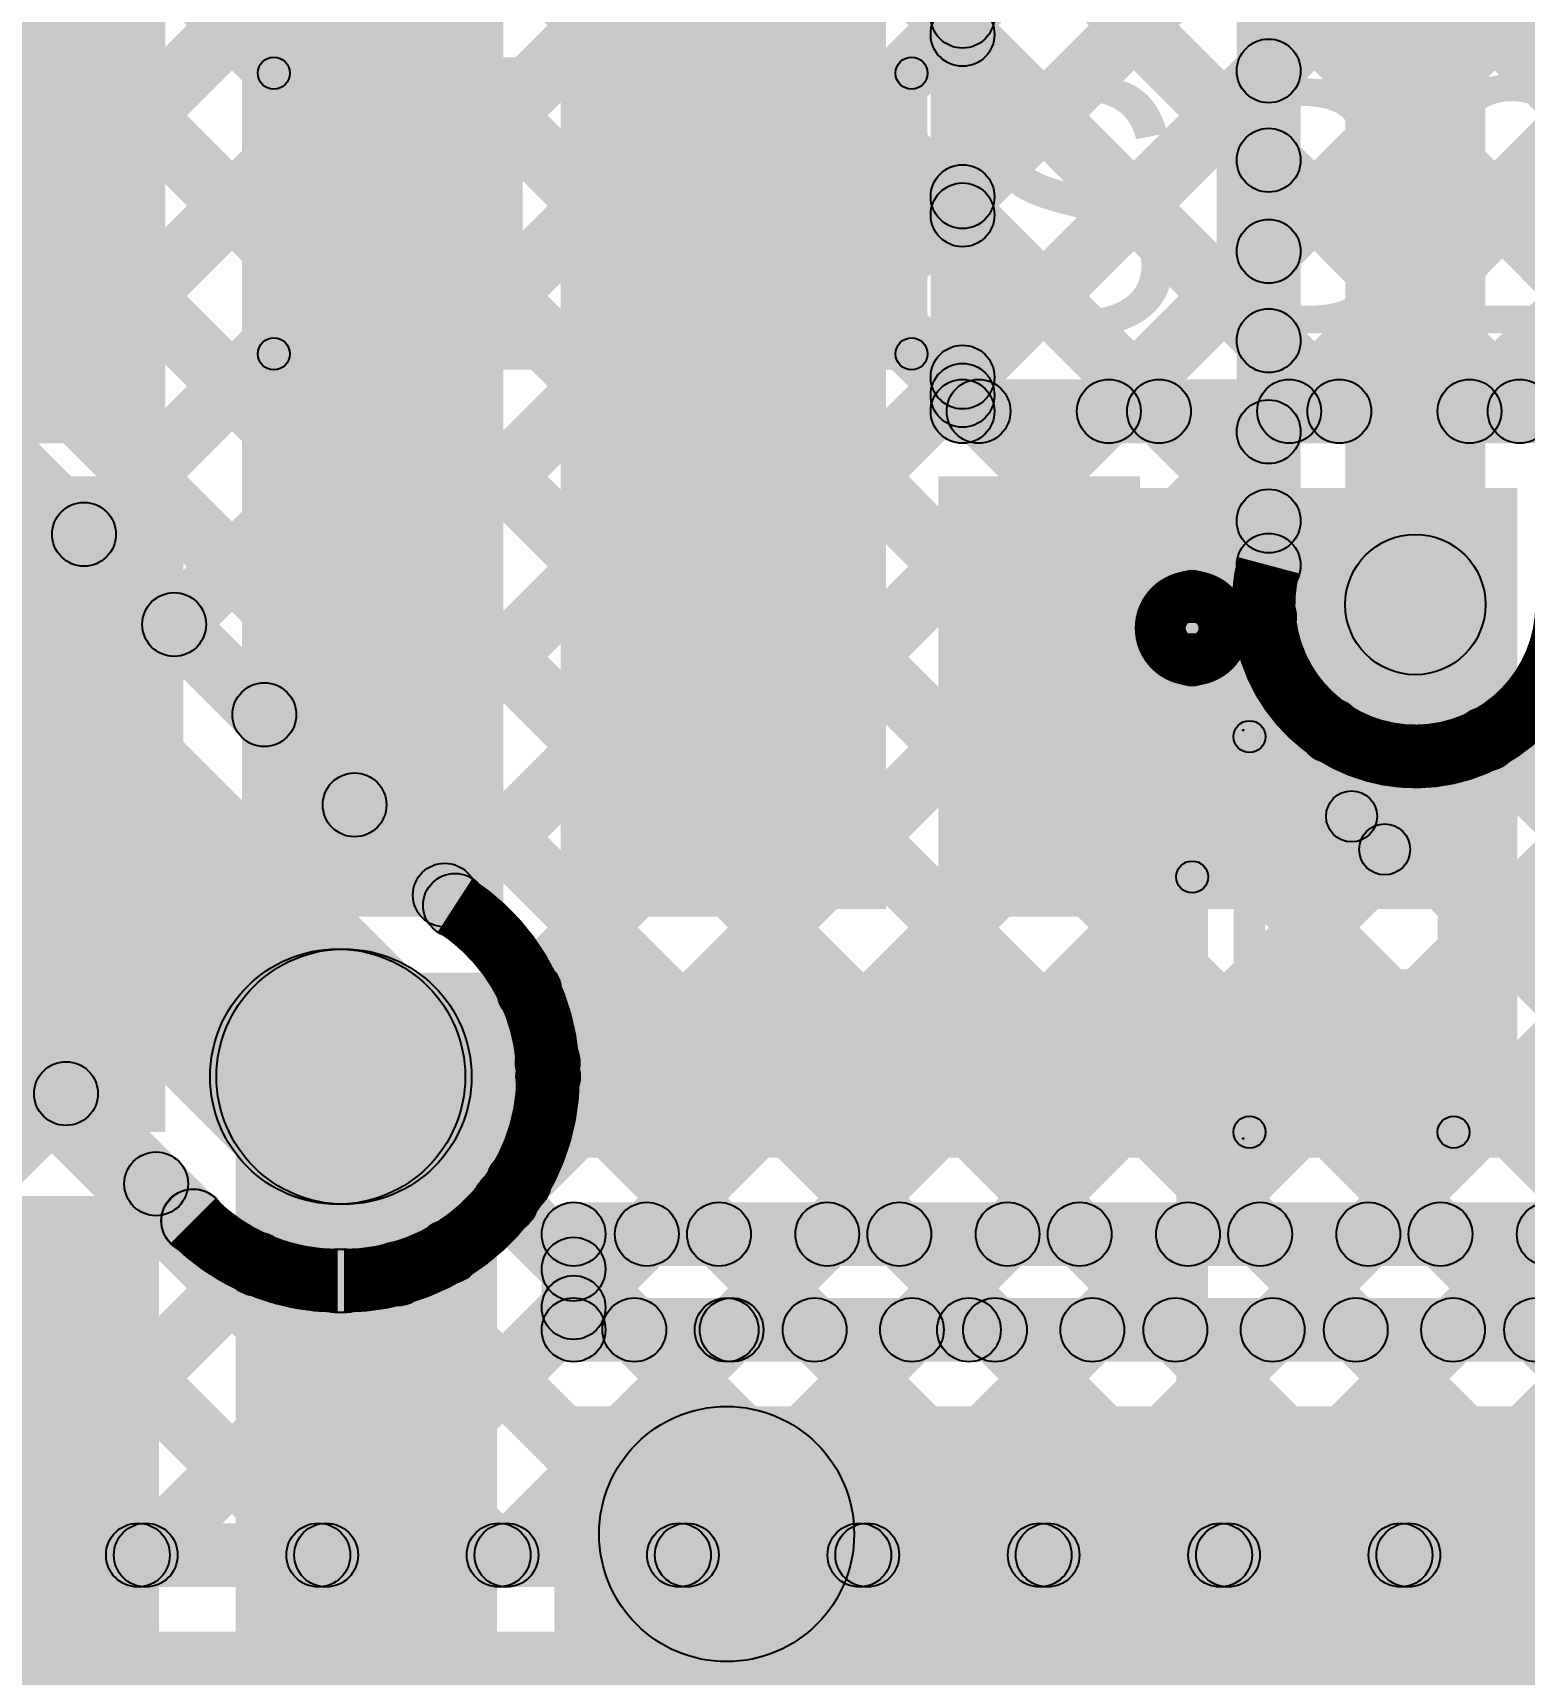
# Model space of a CAD drawing. Header units: millimetres. Extents: x -0.08 to 5.25, y -0.08 to 2.73.
# Drawn here: x 3.7472 to 3.9811, y 1.6283 to 1.8856 of the extents above; entities that cross this region are included whole.
import ezdxf

# ---------------------------------------------------------------- set-up
doc = ezdxf.new("R2010")
doc.units = ezdxf.units.MM
doc.header["$MEASUREMENT"] = 0
for name, color, linetype in [('BottomLayer', 5, 'Continuous'), ('TopLayer', 1, 'Continuous'), ('TopOverlay', 2, 'Continuous'), ('TopPaste', 8, 'Continuous'), ('TopSolder', 216, 'Continuous'), ('ViaHoleLayer', 16, 'Continuous')]:
    doc.layers.add(name, color=color, linetype=linetype)

# ---------------------------------------------------------------- blocks, each defined once
blk = doc.blocks.new('S______B______15')
at = {"layer": 'TopLayer'}
for points in [[(-0.045, -0.0175), (-0.045, 0.0175), (-0.015, 0.0175), (-0.015, -0.0175)], [(0.015, -0.0175), (0.015, 0.0175), (0.045, 0.0175), (0.045, -0.0175)]]:
    blk.add_hatch(color=1, dxfattribs=at).paths.add_polyline_path(points)
at = {"layer": 'TopOverlay'}
h = blk.add_hatch(color=2, dxfattribs=at)
edge = h.paths.add_edge_path()
edge.add_arc((-0.05, 0.022), 0.0025, 0, 360)
h = blk.add_hatch(color=2, dxfattribs=at)
edge = h.paths.add_edge_path()
edge.add_arc((-0.05, 0.022), 0.0025, 0, 360)
for points in [[(-0.05, 0.0195), (-0.05, 0.0245), (0.05, 0.0245), (0.05, 0.0195)], [(-0.0475, -0.022), (-0.0525, -0.022), (-0.0525, 0.022), (-0.0475, 0.022)], [(0.0525, -0.022), (0.0475, -0.022), (0.0475, 0.022), (0.0525, 0.022)], [(-0.05, -0.0245), (-0.05, -0.0195), (0.05, -0.0195), (0.05, -0.0245)]]:
    blk.add_hatch(color=2, dxfattribs=at).paths.add_polyline_path(points)
h = blk.add_hatch(color=2, dxfattribs=at)
edge = h.paths.add_edge_path()
edge.add_arc((0.05, 0.022), 0.0025, 0, 360)
h = blk.add_hatch(color=2, dxfattribs=at)
edge = h.paths.add_edge_path()
edge.add_arc((0.05, 0.022), 0.0025, 0, 360)
h = blk.add_hatch(color=2, dxfattribs=at)
edge = h.paths.add_edge_path()
edge.add_arc((-0.05, -0.022), 0.0025, 0, 360)
h = blk.add_hatch(color=2, dxfattribs=at)
edge = h.paths.add_edge_path()
edge.add_arc((-0.05, -0.022), 0.0025, 0, 360)
h = blk.add_hatch(color=2, dxfattribs=at)
edge = h.paths.add_edge_path()
edge.add_arc((0.05, -0.022), 0.0025, 0, 360)
h = blk.add_hatch(color=2, dxfattribs=at)
edge = h.paths.add_edge_path()
edge.add_arc((0.05, -0.022), 0.0025, 0, 360)
at = {"layer": 'TopPaste'}
for points in [[(-0.045, -0.0175), (-0.045, 0.0175), (-0.015, 0.0175), (-0.015, -0.0175)], [(0.015, -0.0175), (0.015, 0.0175), (0.045, 0.0175), (0.045, -0.0175)]]:
    blk.add_hatch(color=8, dxfattribs=at).paths.add_polyline_path(points)
at = {"layer": 'TopSolder'}
for points in [[(-0.049, -0.0215), (-0.049, 0.0215), (-0.011, 0.0215), (-0.011, -0.0215)], [(0.011, -0.0215), (0.011, 0.0215), (0.049, 0.0215), (0.049, -0.0215)]]:
    blk.add_hatch(color=216, dxfattribs=at).paths.add_polyline_path(points)
at = {"layer": 'TopOverlay'}
for centre in [(-0.05, 0.022), (-0.05, 0.022), (0.05, 0.022), (0.05, 0.022), (-0.05, -0.022), (-0.05, -0.022), (0.05, -0.022), (0.05, -0.022)]:
    blk.add_circle(centre, 0.0025, dxfattribs=at)
blk = doc.blocks.new('SOIC_8_45')
at = {"layer": 'TopLayer'}
for points in [[(-0.07579, 0.08681), (-0.07579, 0.06319), (-0.13681, 0.06319), (-0.13681, 0.08681)], [(0.13681, 0.08681), (0.13681, 0.06319), (0.07579, 0.06319), (0.07579, 0.08681)], [(-0.07579, 0.03681), (-0.07579, 0.01319), (-0.13681, 0.01319), (-0.13681, 0.03681)], [(0.13681, 0.03681), (0.13681, 0.01319), (0.07579, 0.01319), (0.07579, 0.03681)], [(-0.07579, -0.01319), (-0.07579, -0.03681), (-0.13681, -0.03681), (-0.13681, -0.01319)], [(0.13681, -0.01319), (0.13681, -0.03681), (0.07579, -0.03681), (0.07579, -0.01319)], [(-0.07579, -0.06319), (-0.07579, -0.08681), (-0.13681, -0.08681), (-0.13681, -0.06319)], [(0.13681, -0.06319), (0.13681, -0.08681), (0.07579, -0.08681), (0.07579, -0.06319)]]:
    blk.add_hatch(color=1, dxfattribs=at).paths.add_polyline_path(points)
at = {"layer": 'TopOverlay'}
h = blk.add_hatch(color=2, dxfattribs=at)
edge = h.paths.add_edge_path()
edge.add_arc((-0.121, 0.099), 0.005, 0, 360)
h = blk.add_hatch(color=2, dxfattribs=at)
edge = h.paths.add_edge_path()
edge.add_arc((-0.113, 0.099), 0.005, 0, 360)
h = blk.add_hatch(color=2, dxfattribs=at)
edge = h.paths.add_edge_path()
edge.add_arc((-0.078, 0.099), 0.0025, 0, 360)
for points in [[(0.077, 0.1015), (0.077, 0.0965), (-0.078, 0.0965), (-0.078, 0.1015)], [(0.077, -0.0965), (0.077, -0.1015), (-0.078, -0.1015), (-0.078, -0.0965)]]:
    blk.add_hatch(color=2, dxfattribs=at).paths.add_polyline_path(points)
h = blk.add_hatch(color=2, dxfattribs=at)
edge = h.paths.add_edge_path()
edge.add_arc((0.077, 0.099), 0.0025, 0, 360)
h = blk.add_hatch(color=2, dxfattribs=at)
edge = h.paths.add_edge_path()
edge.add_arc((-0.078, -0.099), 0.0025, 0, 360)
h = blk.add_hatch(color=2, dxfattribs=at)
edge = h.paths.add_edge_path()
edge.add_arc((0.077, -0.099), 0.0025, 0, 360)
at = {"layer": 'TopPaste'}
for points in [[(-0.07579, 0.08681), (-0.07579, 0.06319), (-0.13681, 0.06319), (-0.13681, 0.08681)], [(0.13681, 0.08681), (0.13681, 0.06319), (0.07579, 0.06319), (0.07579, 0.08681)], [(-0.07579, 0.03681), (-0.07579, 0.01319), (-0.13681, 0.01319), (-0.13681, 0.03681)], [(0.13681, 0.03681), (0.13681, 0.01319), (0.07579, 0.01319), (0.07579, 0.03681)], [(-0.07579, -0.01319), (-0.07579, -0.03681), (-0.13681, -0.03681), (-0.13681, -0.01319)], [(0.13681, -0.01319), (0.13681, -0.03681), (0.07579, -0.03681), (0.07579, -0.01319)], [(-0.07579, -0.06319), (-0.07579, -0.08681), (-0.13681, -0.08681), (-0.13681, -0.06319)], [(0.13681, -0.06319), (0.13681, -0.08681), (0.07579, -0.08681), (0.07579, -0.06319)]]:
    blk.add_hatch(color=8, dxfattribs=at).paths.add_polyline_path(points)
at = {"layer": 'TopSolder'}
for points in [[(-0.07179, 0.09081), (-0.07179, 0.05919), (-0.14081, 0.05919), (-0.14081, 0.09081)], [(0.14081, 0.09081), (0.14081, 0.05919), (0.07179, 0.05919), (0.07179, 0.09081)], [(-0.07179, 0.04081), (-0.07179, 0.00919), (-0.14081, 0.00919), (-0.14081, 0.04081)], [(0.14081, 0.04081), (0.14081, 0.00919), (0.07179, 0.00919), (0.07179, 0.04081)], [(-0.07179, -0.00919), (-0.07179, -0.04081), (-0.14081, -0.04081), (-0.14081, -0.00919)], [(0.14081, -0.00919), (0.14081, -0.04081), (0.07179, -0.04081), (0.07179, -0.00919)], [(-0.07179, -0.05919), (-0.07179, -0.09081), (-0.14081, -0.09081), (-0.14081, -0.05919)], [(0.14081, -0.05919), (0.14081, -0.09081), (0.07179, -0.09081), (0.07179, -0.05919)]]:
    blk.add_hatch(color=216, dxfattribs=at).paths.add_polyline_path(points)
at = {"layer": 'TopOverlay', "const_width": 0.01}
blk.add_lwpolyline([(-0.113, 0.099, 1), (-0.121, 0.099, 1)], format="xyb", close=True, dxfattribs=at)
at = {"layer": 'TopOverlay'}
for centre, radius in [((-0.121, 0.099), 0.005), ((-0.113, 0.099), 0.005), ((-0.078, 0.099), 0.0025), ((0.077, 0.099), 0.0025), ((-0.078, -0.099), 0.0025), ((0.077, -0.099), 0.0025)]:
    blk.add_circle(centre, radius, dxfattribs=at)
blk = doc.blocks.new('R__0402_57')
at = {"layer": 'TopLayer'}
for points in [[(-0.0275, -0.0125), (-0.0275, 0.0125), (-0.0095, 0.0125), (-0.0095, -0.0125)], [(0.0095, -0.0125), (0.0095, 0.0125), (0.0275, 0.0125), (0.0275, -0.0125)]]:
    blk.add_hatch(color=1, dxfattribs=at).paths.add_polyline_path(points)
at = {"layer": 'TopOverlay'}
h = blk.add_hatch(color=2, dxfattribs=at)
edge = h.paths.add_edge_path()
edge.add_arc((-0.031, 0.016), 0.0025, 0, 360)
h = blk.add_hatch(color=2, dxfattribs=at)
edge = h.paths.add_edge_path()
edge.add_arc((-0.031, 0.016), 0.0025, 0, 360)
for points in [[(0.031, 0.0185), (0.031, 0.0135), (-0.031, 0.0135), (-0.031, 0.0185)], [(-0.0285, -0.016), (-0.0335, -0.016), (-0.0335, 0.016), (-0.0285, 0.016)], [(0.0335, -0.016), (0.0285, -0.016), (0.0285, 0.016), (0.0335, 0.016)], [(0.031, -0.0135), (0.031, -0.0185), (-0.031, -0.0185), (-0.031, -0.0135)], [(0.032, -0.01694), (0.032, -0.01706), (-0.032, -0.01706), (-0.032, -0.01694)]]:
    blk.add_hatch(color=2, dxfattribs=at).paths.add_polyline_path(points)
h = blk.add_hatch(color=2, dxfattribs=at)
edge = h.paths.add_edge_path()
edge.add_arc((0.031, 0.016), 0.0025, 0, 360)
h = blk.add_hatch(color=2, dxfattribs=at)
edge = h.paths.add_edge_path()
edge.add_arc((0.031, 0.016), 0.0025, 0, 360)
h = blk.add_hatch(color=2, dxfattribs=at)
edge = h.paths.add_edge_path()
edge.add_arc((-0.031, -0.016), 0.0025, 0, 360)
h = blk.add_hatch(color=2, dxfattribs=at)
edge = h.paths.add_edge_path()
edge.add_arc((-0.031, -0.016), 0.0025, 0, 360)
h = blk.add_hatch(color=2, dxfattribs=at)
edge = h.paths.add_edge_path()
edge.add_arc((0.031, -0.016), 0.0025, 0, 360)
h = blk.add_hatch(color=2, dxfattribs=at)
edge = h.paths.add_edge_path()
edge.add_arc((0.031, -0.016), 0.0025, 0, 360)
h = blk.add_hatch(color=2, dxfattribs=at)
edge = h.paths.add_edge_path()
edge.add_arc((-0.032, -0.017), 0.0000635, 0, 360)
h = blk.add_hatch(color=2, dxfattribs=at)
edge = h.paths.add_edge_path()
edge.add_arc((0.032, -0.017), 0.0000635, 0, 360)
at = {"layer": 'TopPaste'}
for points in [[(-0.0275, -0.0125), (-0.0275, 0.0125), (-0.0095, 0.0125), (-0.0095, -0.0125)], [(0.0095, -0.0125), (0.0095, 0.0125), (0.0275, 0.0125), (0.0275, -0.0125)]]:
    blk.add_hatch(color=8, dxfattribs=at).paths.add_polyline_path(points)
at = {"layer": 'TopSolder'}
for points in [[(-0.0315, -0.0165), (-0.0315, 0.0165), (-0.0055, 0.0165), (-0.0055, -0.0165)], [(0.0055, -0.0165), (0.0055, 0.0165), (0.0315, 0.0165), (0.0315, -0.0165)]]:
    blk.add_hatch(color=216, dxfattribs=at).paths.add_polyline_path(points)
at = {"layer": 'TopOverlay'}
for centre, radius in [((-0.031, 0.016), 0.0025), ((-0.031, 0.016), 0.0025), ((0.031, 0.016), 0.0025), ((0.031, 0.016), 0.0025), ((-0.031, -0.016), 0.0025), ((-0.031, -0.016), 0.0025), ((0.031, -0.016), 0.0025), ((0.031, -0.016), 0.0025), ((-0.032, -0.017), 0.0000635), ((0.032, -0.017), 0.0000635)]:
    blk.add_circle(centre, radius, dxfattribs=at)

msp = doc.modelspace()

# ---------------------------------------------------------------- hatches: boundary and pattern name
at = {"layer": 'BottomLayer'}
for points in [[(3.8533, 1.64346), (3.84623, 1.65054), (4.66923, 2.47354), (4.6763, 2.46646)], [(3.88158, 1.64346), (3.87451, 1.65054), (4.69751, 2.47354), (4.70458, 2.46646)], [(3.90987, 1.64346), (3.9028, 1.65054), (4.7258, 2.47354), (4.73287, 2.46646)], [(3.93815, 1.64346), (3.93108, 1.65054), (4.75408, 2.47354), (4.76115, 2.46646)], [(3.96644, 1.64346), (3.95937, 1.65054), (4.78237, 2.47354), (4.78944, 2.46646)], [(3.15948, 2.41384), (3.16655, 2.42091), (3.93692, 1.65054), (3.92985, 1.64346)], [(3.18776, 2.41384), (3.19483, 2.42091), (3.96521, 1.65054), (3.95814, 1.64346)], [(3.21605, 2.41384), (3.22312, 2.42091), (3.99349, 1.65054), (3.98642, 1.64346)], [(3.24433, 2.41384), (3.2514, 2.42091), (4.02178, 1.65054), (4.01471, 1.64346)], [(3.27262, 2.41384), (3.27969, 2.42091), (4.05006, 1.65054), (4.04299, 1.64346)], [(3.3009, 2.41384), (3.30797, 2.42091), (4.07835, 1.65054), (4.07127, 1.64346)], [(3.32918, 2.41384), (3.33625, 2.42091), (3.94454, 1.81263), (3.93746, 1.80556)], [(3.35747, 2.41384), (3.36454, 2.42091), (3.94454, 1.84091), (3.93746, 1.83384)], [(3.38575, 2.41384), (3.39282, 2.42091), (3.94454, 1.8692), (3.93746, 1.86213)], [(3.975, 1.796), (3.953, 1.796), (3.953, 2.406), (3.975, 2.406)], [(3.946, 1.80216), (3.936, 1.80216), (3.936, 2.39647), (3.946, 2.39647)], [(3.71634, 1.84592), (3.70927, 1.85299), (3.93746, 2.08118), (3.94454, 2.07411)], [(3.73048, 1.83177), (3.72341, 1.83884), (3.93746, 2.0529), (3.94454, 2.04583)], [(3.74462, 1.81763), (3.73755, 1.8247), (3.93746, 2.02461), (3.94454, 2.01754)], [(3.75877, 1.80349), (3.75169, 1.81056), (3.93746, 1.99633), (3.94454, 1.98926)], [(3.77291, 1.78935), (3.76584, 1.79642), (3.93746, 1.96805), (3.94454, 1.96097)], [(3.62412, 1.93106), (3.63119, 1.93814), (3.81693, 1.75239), (3.80986, 1.74532)], [(3.78705, 1.7752), (3.77998, 1.78228), (3.93746, 1.93976), (3.94454, 1.93269)], [(3.59086, 1.89786), (3.61914, 1.92614), (3.80914, 1.73614), (3.78086, 1.70786)], [(3.80119, 1.76106), (3.79412, 1.76813), (3.93746, 1.91148), (3.94454, 1.90441)], [(3.52715, 1.87646), (3.53422, 1.88354), (3.76722, 1.65054), (3.76015, 1.64346)], [(3.55543, 1.87646), (3.5625, 1.88354), (3.7955, 1.65054), (3.78843, 1.64346)], [(3.58372, 1.87646), (3.59079, 1.88354), (3.82379, 1.65054), (3.81672, 1.64346)], [(3.58821, 1.87646), (3.59528, 1.88354), (3.77588, 1.70294), (3.76881, 1.69586)], [(3.81533, 1.74692), (3.80826, 1.75399), (3.93746, 1.88319), (3.94454, 1.87612)], [(3.82858, 1.73189), (3.82151, 1.73896), (3.93746, 1.85491), (3.94454, 1.84784)], [(3.82696, 1.70198), (3.81989, 1.70905), (3.93746, 1.82662), (3.94454, 1.81955)], [(3.79673, 1.64346), (3.78966, 1.65054), (3.93673, 1.79761), (3.9438, 1.79054)], [(3.82502, 1.64346), (3.81794, 1.65054), (3.94718, 1.77977), (3.95425, 1.7727)], [(3.9716, 1.77142), (3.97867, 1.77849), (4.10663, 1.65054), (4.09956, 1.64346)], [(3.795, 1.702), (3.795, 1.742), (3.796, 1.742), (3.796, 1.702)], [(3.82439, 1.72064), (3.83146, 1.72771), (3.90864, 1.65054), (3.90157, 1.64346)], [(3.68434, 1.64421), (3.67727, 1.65128), (3.74887, 1.72288), (3.75594, 1.71581)], [(3.71188, 1.64346), (3.70481, 1.65054), (3.76301, 1.70874), (3.77008, 1.70167)], [(3.81781, 1.69893), (3.82489, 1.70601), (3.88036, 1.65054), (3.87328, 1.64346)], [(3.74016, 1.64346), (3.73309, 1.65054), (3.77873, 1.69618), (3.7858, 1.68911)], [(3.76845, 1.64346), (3.76138, 1.65054), (3.80895, 1.69811), (3.81602, 1.69104)], [(3.80088, 1.68759), (3.80795, 1.69466), (3.85207, 1.65054), (3.845, 1.64346)], [(3.68516, 1.642), (3.68516, 1.652), (4.49432, 1.652), (4.49432, 1.642)], [(3.679, 1.613), (3.679, 1.635), (4.50385, 1.635), (4.50385, 1.613)]]:
    msp.add_hatch(color=5, dxfattribs=at).paths.add_polyline_path(points)
h = msp.add_hatch(color=5, dxfattribs=at)
edge = h.paths.add_edge_path()
edge.add_arc((3.941, 1.87966), 0.005, 0, 360)
h = msp.add_hatch(color=5, dxfattribs=at)
edge = h.paths.add_edge_path()
edge.add_arc((3.941, 1.86566), 0.005, 0, 360)
h = msp.add_hatch(color=5, dxfattribs=at)
edge = h.paths.add_edge_path()
edge.add_arc((3.941, 1.85137), 0.005, 0, 360)
h = msp.add_hatch(color=5, dxfattribs=at)
edge = h.paths.add_edge_path()
edge.add_arc((3.941, 1.83738), 0.005, 0, 360)
h = msp.add_hatch(color=5, dxfattribs=at)
edge = h.paths.add_edge_path()
edge.add_arc((3.941, 1.82309), 0.005, 0, 360)
h = msp.add_hatch(color=5, dxfattribs=at)
edge = h.paths.add_edge_path()
edge.add_arc((3.941, 1.80909), 0.005, 0, 360)
h = msp.add_hatch(color=5, dxfattribs=at)
edge = h.paths.add_edge_path()
edge.add_arc((3.75523, 1.80702), 0.005, 0, 360)
h = msp.add_hatch(color=5, dxfattribs=at)
edge = h.paths.add_edge_path()
edge.add_arc((3.941, 1.80216), 0.005, 0, 360)
h = msp.add_hatch(color=5, dxfattribs=at)
edge = h.paths.add_edge_path()
edge.add_arc((3.941, 1.80216), 0.005, 0, 360)
h = msp.add_hatch(color=5, dxfattribs=at)
edge = h.paths.add_edge_path()
edge.add_arc((3.964, 1.796), 0.01181, 0, 360)
h = msp.add_hatch(color=5, dxfattribs=at)
edge = h.paths.add_edge_path()
edge.add_arc((3.964, 1.796), 0.011, 0, 360)
h = msp.add_hatch(color=5, dxfattribs=at)
edge = h.paths.add_edge_path()
edge.add_arc((3.94027, 1.79407), 0.005, 0, 360)
h = msp.add_hatch(color=5, dxfattribs=at)
edge = h.paths.add_edge_path()
edge.add_arc((3.76937, 1.79288), 0.005, 0, 360)
h = msp.add_hatch(color=5, dxfattribs=at)
edge = h.paths.add_edge_path()
edge.add_arc((3.78351, 1.77874), 0.005, 0, 360)
h = msp.add_hatch(color=5, dxfattribs=at)
edge = h.paths.add_edge_path()
edge.add_arc((3.95072, 1.77624), 0.005, 0, 360)
h = msp.add_hatch(color=5, dxfattribs=at)
edge = h.paths.add_edge_path()
edge.add_arc((3.97514, 1.77496), 0.005, 0, 360)
h = msp.add_hatch(color=5, dxfattribs=at)
edge = h.paths.add_edge_path()
edge.add_arc((3.79766, 1.7646), 0.005, 0, 360)
h = msp.add_hatch(color=5, dxfattribs=at)
edge = h.paths.add_edge_path()
edge.add_arc((3.8118, 1.75046), 0.005, 0, 360)
h = msp.add_hatch(color=5, dxfattribs=at)
edge = h.paths.add_edge_path()
edge.add_arc((3.8134, 1.74886), 0.005, 0, 360)
h = msp.add_hatch(color=5, dxfattribs=at)
edge = h.paths.add_edge_path()
edge.add_arc((3.8134, 1.74886), 0.005, 0, 360)
h = msp.add_hatch(color=5, dxfattribs=at)
edge = h.paths.add_edge_path()
edge.add_arc((3.795, 1.722), 0.02, 0, 360)
h = msp.add_hatch(color=5, dxfattribs=at)
edge = h.paths.add_edge_path()
edge.add_arc((3.795, 1.722), 0.02, 0, 360)
h = msp.add_hatch(color=5, dxfattribs=at)
edge = h.paths.add_edge_path()
edge.add_arc((3.796, 1.722), 0.02, 0, 360)
h = msp.add_hatch(color=5, dxfattribs=at)
edge = h.paths.add_edge_path()
edge.add_arc((3.82505, 1.73542), 0.005, 0, 360)
h = msp.add_hatch(color=5, dxfattribs=at)
edge = h.paths.add_edge_path()
edge.add_arc((3.796, 1.722), 0.01181, 0, 360)
h = msp.add_hatch(color=5, dxfattribs=at)
edge = h.paths.add_edge_path()
edge.add_arc((3.82793, 1.72418), 0.005, 0, 360)
h = msp.add_hatch(color=5, dxfattribs=at)
edge = h.paths.add_edge_path()
edge.add_arc((3.828, 1.722), 0.005, 0, 360)
h = msp.add_hatch(color=5, dxfattribs=at)
edge = h.paths.add_edge_path()
edge.add_arc((3.828, 1.722), 0.005, 0, 360)
h = msp.add_hatch(color=5, dxfattribs=at)
edge = h.paths.add_edge_path()
edge.add_arc((3.7524, 1.71934), 0.005, 0, 360)
h = msp.add_hatch(color=5, dxfattribs=at)
edge = h.paths.add_edge_path()
edge.add_arc((3.76654, 1.7052), 0.005, 0, 360)
h = msp.add_hatch(color=5, dxfattribs=at)
edge = h.paths.add_edge_path()
edge.add_arc((3.82343, 1.70552), 0.005, 0, 360)
h = msp.add_hatch(color=5, dxfattribs=at)
edge = h.paths.add_edge_path()
edge.add_arc((3.82135, 1.70247), 0.005, 0, 360)
h = msp.add_hatch(color=5, dxfattribs=at)
edge = h.paths.add_edge_path()
edge.add_arc((3.77234, 1.6994), 0.005, 0, 360)
h = msp.add_hatch(color=5, dxfattribs=at)
edge = h.paths.add_edge_path()
edge.add_arc((3.77234, 1.6994), 0.005, 0, 360)
h = msp.add_hatch(color=5, dxfattribs=at)
edge = h.paths.add_edge_path()
edge.add_arc((3.77237, 1.69937), 0.005, 0, 360)
h = msp.add_hatch(color=5, dxfattribs=at)
edge = h.paths.add_edge_path()
edge.add_arc((3.81248, 1.69457), 0.005, 0, 360)
h = msp.add_hatch(color=5, dxfattribs=at)
edge = h.paths.add_edge_path()
edge.add_arc((3.78227, 1.69264), 0.005, 0, 360)
h = msp.add_hatch(color=5, dxfattribs=at)
edge = h.paths.add_edge_path()
edge.add_arc((3.80441, 1.69112), 0.005, 0, 360)
h = msp.add_hatch(color=5, dxfattribs=at)
edge = h.paths.add_edge_path()
edge.add_arc((3.795, 1.69), 0.005, 0, 360)
h = msp.add_hatch(color=5, dxfattribs=at)
edge = h.paths.add_edge_path()
edge.add_arc((3.795, 1.69), 0.005, 0, 360)
h = msp.add_hatch(color=5, dxfattribs=at)
edge = h.paths.add_edge_path()
edge.add_arc((3.796, 1.69), 0.005, 0, 360)
h = msp.add_hatch(color=5, dxfattribs=at)
edge = h.paths.add_edge_path()
edge.add_arc((3.76368, 1.647), 0.005, 0, 360)
h = msp.add_hatch(color=5, dxfattribs=at)
edge = h.paths.add_edge_path()
edge.add_arc((3.76491, 1.647), 0.005, 0, 360)
h = msp.add_hatch(color=5, dxfattribs=at)
edge = h.paths.add_edge_path()
edge.add_arc((3.79197, 1.647), 0.005, 0, 360)
h = msp.add_hatch(color=5, dxfattribs=at)
edge = h.paths.add_edge_path()
edge.add_arc((3.7932, 1.647), 0.005, 0, 360)
h = msp.add_hatch(color=5, dxfattribs=at)
edge = h.paths.add_edge_path()
edge.add_arc((3.82025, 1.647), 0.005, 0, 360)
h = msp.add_hatch(color=5, dxfattribs=at)
edge = h.paths.add_edge_path()
edge.add_arc((3.82148, 1.647), 0.005, 0, 360)
h = msp.add_hatch(color=5, dxfattribs=at)
edge = h.paths.add_edge_path()
edge.add_arc((3.84854, 1.647), 0.005, 0, 360)
h = msp.add_hatch(color=5, dxfattribs=at)
edge = h.paths.add_edge_path()
edge.add_arc((3.84976, 1.647), 0.005, 0, 360)
h = msp.add_hatch(color=5, dxfattribs=at)
edge = h.paths.add_edge_path()
edge.add_arc((3.87682, 1.647), 0.005, 0, 360)
h = msp.add_hatch(color=5, dxfattribs=at)
edge = h.paths.add_edge_path()
edge.add_arc((3.87805, 1.647), 0.005, 0, 360)
h = msp.add_hatch(color=5, dxfattribs=at)
edge = h.paths.add_edge_path()
edge.add_arc((3.9051, 1.647), 0.005, 0, 360)
h = msp.add_hatch(color=5, dxfattribs=at)
edge = h.paths.add_edge_path()
edge.add_arc((3.90633, 1.647), 0.005, 0, 360)
h = msp.add_hatch(color=5, dxfattribs=at)
edge = h.paths.add_edge_path()
edge.add_arc((3.93339, 1.647), 0.005, 0, 360)
h = msp.add_hatch(color=5, dxfattribs=at)
edge = h.paths.add_edge_path()
edge.add_arc((3.93462, 1.647), 0.005, 0, 360)
h = msp.add_hatch(color=5, dxfattribs=at)
edge = h.paths.add_edge_path()
edge.add_arc((3.96167, 1.647), 0.005, 0, 360)
h = msp.add_hatch(color=5, dxfattribs=at)
edge = h.paths.add_edge_path()
edge.add_arc((3.9629, 1.647), 0.005, 0, 360)
at = {"layer": 'TopLayer'}
for points in [[(3.89654, 1.82812), (3.88946, 1.83519), (4.05211, 1.99783), (4.05918, 1.99076)], [(3.89654, 1.85641), (3.88946, 1.86348), (4.02382, 1.99783), (4.03089, 1.99076)], [(3.89654, 1.88469), (3.88946, 1.89176), (3.99554, 1.99783), (4.00261, 1.99076)], [(3.91946, 1.82276), (3.91239, 1.82983), (4.08039, 1.99783), (4.08746, 1.99076)], [(3.94775, 1.82276), (3.94068, 1.82983), (4.10868, 1.99783), (4.11575, 1.99076)], [(3.97603, 1.82276), (3.96896, 1.82983), (4.13696, 1.99783), (4.14403, 1.99076)], [(3.89346, 1.9627), (3.90054, 1.96977), (4.18447, 1.68583), (4.1774, 1.67876)], [(3.83, 1.7483), (3.881, 1.7483), (3.881, 1.9653), (3.83, 1.9653)], [(3.89346, 1.93441), (3.90054, 1.94148), (4.15618, 1.68583), (4.14911, 1.67876)], [(3.88946, 1.91013), (3.89654, 1.9172), (3.9839, 1.82983), (3.97683, 1.82276)], [(3.898, 1.8263), (3.888, 1.8263), (3.888, 1.9143), (3.898, 1.9143)], [(3.593, 1.8213), (3.768, 1.8213), (3.768, 1.8993), (3.593, 1.8993)], [(3.78, 1.7483), (3.821, 1.7483), (3.821, 1.8993), (3.78, 1.8993)], [(3.88946, 1.88184), (3.89654, 1.88891), (3.95561, 1.82983), (3.94854, 1.82276)], [(3.88946, 1.85356), (3.89654, 1.86063), (3.92733, 1.82983), (3.92026, 1.82276)], [(3.88946, 1.82527), (3.89654, 1.83235), (3.89905, 1.82983), (3.89198, 1.82276)], [(3.893, 1.8213), (3.893, 1.8313), (3.992, 1.8313), (3.992, 1.8213)], [(3.892, 1.7483), (3.98, 1.7483), (3.98, 1.8143), (3.892, 1.8143)], [(3.592, 1.7133), (3.768, 1.7133), (3.768, 1.8133), (3.592, 1.8133)], [(3.95117, 1.75997), (3.95683, 1.76563), (3.96201, 1.76044), (3.95636, 1.75478)], [(3.779, 1.4713), (3.82, 1.4713), (3.82, 1.7383), (3.779, 1.7383)], [(3.814, 1.7093), (3.98, 1.7093), (3.98, 1.7383), (3.814, 1.7383)], [(3.592, 1.5373), (3.767, 1.5373), (3.767, 1.7033), (3.592, 1.7033)], [(3.83554, 1.68227), (3.82846, 1.68934), (3.83996, 1.70083), (3.84703, 1.69376)], [(3.832, 1.6923), (3.832, 1.7023), (3.992, 1.7023), (3.992, 1.6923)], [(3.85127, 1.69376), (3.85834, 1.70083), (3.87334, 1.68583), (3.86627, 1.67876)], [(3.86031, 1.67876), (3.85324, 1.68583), (3.86824, 1.70083), (3.87531, 1.69376)], [(3.87955, 1.69376), (3.88662, 1.70083), (3.90162, 1.68583), (3.89455, 1.67876)], [(3.8886, 1.67876), (3.88153, 1.68583), (3.89653, 1.70083), (3.9036, 1.69376)], [(3.90784, 1.69376), (3.91491, 1.70083), (3.92991, 1.68583), (3.92284, 1.67876)], [(3.91688, 1.67876), (3.90981, 1.68583), (3.92481, 1.70083), (3.93188, 1.69376)], [(3.93612, 1.69376), (3.94319, 1.70083), (3.95819, 1.68583), (3.95112, 1.67876)], [(3.94517, 1.67876), (3.9381, 1.68583), (3.9531, 1.70083), (3.96017, 1.69376)], [(3.96441, 1.69376), (3.97148, 1.70083), (3.98648, 1.68583), (3.97941, 1.67876)], [(3.97345, 1.67876), (3.96638, 1.68583), (3.98138, 1.70083), (3.98845, 1.69376)], [(3.837, 1.6823), (3.827, 1.6823), (3.827, 1.6973), (3.837, 1.6973)], [(3.82846, 1.68828), (3.83554, 1.69536), (3.84506, 1.68583), (3.83799, 1.67876)], [(3.832, 1.6773), (3.832, 1.6873), (3.856, 1.6873), (3.856, 1.6773)], [(3.856, 1.6773), (3.856, 1.6873), (3.894, 1.6873), (3.894, 1.6773)], [(3.856, 1.6773), (3.856, 1.6873), (3.894, 1.6873), (3.894, 1.6773)], [(3.894, 1.6773), (3.894, 1.6873), (4.23604, 1.6873), (4.23604, 1.6773)], [(3.829, 1.453), (3.882, 1.453), (3.882, 1.6703), (3.829, 1.6703)], [(3.856, 1.6303), (3.856, 1.6703), (4.2493, 1.6703), (4.2493, 1.6303)]]:
    msp.add_hatch(color=1, dxfattribs=at).paths.add_polyline_path(points)
h = msp.add_hatch(color=1, dxfattribs=at)
edge = h.paths.add_edge_path()
edge.add_arc((3.893, 1.88823), 0.005, 0, 360)
h = msp.add_hatch(color=1, dxfattribs=at)
edge = h.paths.add_edge_path()
edge.add_arc((3.893, 1.88538), 0.005, 0, 360)
h = msp.add_hatch(color=1, dxfattribs=at)
edge = h.paths.add_edge_path()
edge.add_arc((3.893, 1.85994), 0.005, 0, 360)
h = msp.add_hatch(color=1, dxfattribs=at)
edge = h.paths.add_edge_path()
edge.add_arc((3.893, 1.85709), 0.005, 0, 360)
h = msp.add_hatch(color=1, dxfattribs=at)
edge = h.paths.add_edge_path()
edge.add_arc((3.893, 1.83166), 0.005, 0, 360)
h = msp.add_hatch(color=1, dxfattribs=at)
edge = h.paths.add_edge_path()
edge.add_arc((3.893, 1.82881), 0.005, 0, 360)
h = msp.add_hatch(color=1, dxfattribs=at)
edge = h.paths.add_edge_path()
edge.add_arc((3.893, 1.8263), 0.005, 0, 360)
h = msp.add_hatch(color=1, dxfattribs=at)
edge = h.paths.add_edge_path()
edge.add_arc((3.893, 1.8263), 0.005, 0, 360)
h = msp.add_hatch(color=1, dxfattribs=at)
edge = h.paths.add_edge_path()
edge.add_arc((3.89551, 1.8263), 0.005, 0, 360)
h = msp.add_hatch(color=1, dxfattribs=at)
edge = h.paths.add_edge_path()
edge.add_arc((3.91593, 1.8263), 0.005, 0, 360)
h = msp.add_hatch(color=1, dxfattribs=at)
edge = h.paths.add_edge_path()
edge.add_arc((3.9238, 1.8263), 0.005, 0, 360)
h = msp.add_hatch(color=1, dxfattribs=at)
edge = h.paths.add_edge_path()
edge.add_arc((3.94421, 1.8263), 0.005, 0, 360)
h = msp.add_hatch(color=1, dxfattribs=at)
edge = h.paths.add_edge_path()
edge.add_arc((3.95208, 1.8263), 0.005, 0, 360)
h = msp.add_hatch(color=1, dxfattribs=at)
edge = h.paths.add_edge_path()
edge.add_arc((3.97249, 1.8263), 0.005, 0, 360)
h = msp.add_hatch(color=1, dxfattribs=at)
edge = h.paths.add_edge_path()
edge.add_arc((3.98036, 1.8263), 0.005, 0, 360)
h = msp.add_hatch(color=1, dxfattribs=at)
edge = h.paths.add_edge_path()
edge.add_arc((3.964, 1.796), 0.01181, 0, 360)
h = msp.add_hatch(color=1, dxfattribs=at)
edge = h.paths.add_edge_path()
edge.add_arc((3.954, 1.7628), 0.004, 0, 360)
h = msp.add_hatch(color=1, dxfattribs=at)
edge = h.paths.add_edge_path()
edge.add_arc((3.95919, 1.75761), 0.004, 0, 360)
h = msp.add_hatch(color=1, dxfattribs=at)
edge = h.paths.add_edge_path()
edge.add_arc((3.796, 1.722), 0.01181, 0, 360)
h = msp.add_hatch(color=1, dxfattribs=at)
edge = h.paths.add_edge_path()
edge.add_arc((3.832, 1.6973), 0.005, 0, 360)
h = msp.add_hatch(color=1, dxfattribs=at)
edge = h.paths.add_edge_path()
edge.add_arc((3.832, 1.6973), 0.005, 0, 360)
h = msp.add_hatch(color=1, dxfattribs=at)
edge = h.paths.add_edge_path()
edge.add_arc((3.84349, 1.6973), 0.005, 0, 360)
h = msp.add_hatch(color=1, dxfattribs=at)
edge = h.paths.add_edge_path()
edge.add_arc((3.8548, 1.6973), 0.005, 0, 360)
h = msp.add_hatch(color=1, dxfattribs=at)
edge = h.paths.add_edge_path()
edge.add_arc((3.87178, 1.6973), 0.005, 0, 360)
h = msp.add_hatch(color=1, dxfattribs=at)
edge = h.paths.add_edge_path()
edge.add_arc((3.88309, 1.6973), 0.005, 0, 360)
h = msp.add_hatch(color=1, dxfattribs=at)
edge = h.paths.add_edge_path()
edge.add_arc((3.90006, 1.6973), 0.005, 0, 360)
h = msp.add_hatch(color=1, dxfattribs=at)
edge = h.paths.add_edge_path()
edge.add_arc((3.91137, 1.6973), 0.005, 0, 360)
h = msp.add_hatch(color=1, dxfattribs=at)
edge = h.paths.add_edge_path()
edge.add_arc((3.92835, 1.6973), 0.005, 0, 360)
h = msp.add_hatch(color=1, dxfattribs=at)
edge = h.paths.add_edge_path()
edge.add_arc((3.93966, 1.6973), 0.005, 0, 360)
h = msp.add_hatch(color=1, dxfattribs=at)
edge = h.paths.add_edge_path()
edge.add_arc((3.95663, 1.6973), 0.005, 0, 360)
h = msp.add_hatch(color=1, dxfattribs=at)
edge = h.paths.add_edge_path()
edge.add_arc((3.96794, 1.6973), 0.005, 0, 360)
h = msp.add_hatch(color=1, dxfattribs=at)
edge = h.paths.add_edge_path()
edge.add_arc((3.98492, 1.6973), 0.005, 0, 360)
h = msp.add_hatch(color=1, dxfattribs=at)
edge = h.paths.add_edge_path()
edge.add_arc((3.832, 1.69182), 0.005, 0, 360)
h = msp.add_hatch(color=1, dxfattribs=at)
edge = h.paths.add_edge_path()
edge.add_arc((3.832, 1.6858), 0.005, 0, 360)
h = msp.add_hatch(color=1, dxfattribs=at)
edge = h.paths.add_edge_path()
edge.add_arc((3.832, 1.6823), 0.005, 0, 360)
h = msp.add_hatch(color=1, dxfattribs=at)
edge = h.paths.add_edge_path()
edge.add_arc((3.832, 1.6823), 0.005, 0, 360)
h = msp.add_hatch(color=1, dxfattribs=at)
edge = h.paths.add_edge_path()
edge.add_arc((3.84152, 1.6823), 0.005, 0, 360)
h = msp.add_hatch(color=1, dxfattribs=at)
edge = h.paths.add_edge_path()
edge.add_arc((3.856, 1.6823), 0.005, 0, 360)
h = msp.add_hatch(color=1, dxfattribs=at)
edge = h.paths.add_edge_path()
edge.add_arc((3.856, 1.6823), 0.005, 0, 360)
h = msp.add_hatch(color=1, dxfattribs=at)
edge = h.paths.add_edge_path()
edge.add_arc((3.856, 1.6823), 0.005, 0, 360)
h = msp.add_hatch(color=1, dxfattribs=at)
edge = h.paths.add_edge_path()
edge.add_arc((3.85678, 1.6823), 0.005, 0, 360)
h = msp.add_hatch(color=1, dxfattribs=at)
edge = h.paths.add_edge_path()
edge.add_arc((3.8698, 1.6823), 0.005, 0, 360)
h = msp.add_hatch(color=1, dxfattribs=at)
edge = h.paths.add_edge_path()
edge.add_arc((3.88506, 1.6823), 0.005, 0, 360)
h = msp.add_hatch(color=1, dxfattribs=at)
edge = h.paths.add_edge_path()
edge.add_arc((3.894, 1.6823), 0.005, 0, 360)
h = msp.add_hatch(color=1, dxfattribs=at)
edge = h.paths.add_edge_path()
edge.add_arc((3.894, 1.6823), 0.005, 0, 360)
h = msp.add_hatch(color=1, dxfattribs=at)
edge = h.paths.add_edge_path()
edge.add_arc((3.894, 1.6823), 0.005, 0, 360)
h = msp.add_hatch(color=1, dxfattribs=at)
edge = h.paths.add_edge_path()
edge.add_arc((3.89809, 1.6823), 0.005, 0, 360)
h = msp.add_hatch(color=1, dxfattribs=at)
edge = h.paths.add_edge_path()
edge.add_arc((3.91335, 1.6823), 0.005, 0, 360)
h = msp.add_hatch(color=1, dxfattribs=at)
edge = h.paths.add_edge_path()
edge.add_arc((3.92637, 1.6823), 0.005, 0, 360)
h = msp.add_hatch(color=1, dxfattribs=at)
edge = h.paths.add_edge_path()
edge.add_arc((3.94163, 1.6823), 0.005, 0, 360)
h = msp.add_hatch(color=1, dxfattribs=at)
edge = h.paths.add_edge_path()
edge.add_arc((3.95466, 1.6823), 0.005, 0, 360)
h = msp.add_hatch(color=1, dxfattribs=at)
edge = h.paths.add_edge_path()
edge.add_arc((3.96992, 1.6823), 0.005, 0, 360)
h = msp.add_hatch(color=1, dxfattribs=at)
edge = h.paths.add_edge_path()
edge.add_arc((3.98294, 1.6823), 0.005, 0, 360)
h = msp.add_hatch(color=1, dxfattribs=at)
edge = h.paths.add_edge_path()
edge.add_arc((3.856, 1.6503), 0.02, 0, 360)
at = {"layer": 'ViaHoleLayer'}
h = msp.add_hatch(color=16, dxfattribs=at)
edge = h.paths.add_edge_path()
edge.add_arc((3.964, 1.796), 0.00591, 0, 360)
h = msp.add_hatch(color=16, dxfattribs=at)
edge = h.paths.add_edge_path()
edge.add_arc((3.796, 1.722), 0.00591, 0, 360)

# ---------------------------------------------------------------- linework, layer by layer
at = {"layer": 'BottomLayer', "const_width": 0.01}
for points in [[(3.98781, 1.796, -1.14025), (3.941, 1.80216)], [(3.8134, 1.74886, -0.254281), (3.828, 1.722)], [(3.828, 1.722, -0.414214), (3.796, 1.69)], [(3.795, 1.69, -0.199231), (3.77234, 1.6994)], [(3.795, 1.69, -0.198912), (3.77237, 1.69937)]]:
    msp.add_lwpolyline(points, format="xyb", dxfattribs=at)
at = {"layer": 'BottomLayer'}
for centre, radius in [((3.941, 1.87966), 0.005), ((3.941, 1.86566), 0.005), ((3.941, 1.85137), 0.005), ((3.941, 1.83738), 0.005), ((3.941, 1.82309), 0.005), ((3.941, 1.80909), 0.005), ((3.75523, 1.80702), 0.005), ((3.941, 1.80216), 0.005), ((3.941, 1.80216), 0.005), ((3.964, 1.796), 0.011), ((3.94027, 1.79407), 0.005), ((3.76937, 1.79288), 0.005), ((3.78351, 1.77874), 0.005), ((3.95072, 1.77624), 0.005), ((3.97514, 1.77496), 0.005), ((3.79766, 1.7646), 0.005), ((3.8118, 1.75046), 0.005), ((3.8134, 1.74886), 0.005), ((3.8134, 1.74886), 0.005), ((3.795, 1.722), 0.02), ((3.795, 1.722), 0.02), ((3.796, 1.722), 0.02), ((3.82505, 1.73542), 0.005), ((3.82793, 1.72418), 0.005), ((3.828, 1.722), 0.005), ((3.828, 1.722), 0.005), ((3.7524, 1.71934), 0.005), ((3.76654, 1.7052), 0.005), ((3.82343, 1.70552), 0.005), ((3.82135, 1.70247), 0.005), ((3.77234, 1.6994), 0.005), ((3.77234, 1.6994), 0.005), ((3.77237, 1.69937), 0.005), ((3.81248, 1.69457), 0.005), ((3.78227, 1.69264), 0.005), ((3.80441, 1.69112), 0.005), ((3.795, 1.69), 0.005), ((3.795, 1.69), 0.005), ((3.796, 1.69), 0.005), ((3.76368, 1.647), 0.005), ((3.76491, 1.647), 0.005), ((3.79197, 1.647), 0.005), ((3.7932, 1.647), 0.005), ((3.82025, 1.647), 0.005), ((3.82148, 1.647), 0.005), ((3.84854, 1.647), 0.005), ((3.84976, 1.647), 0.005), ((3.87682, 1.647), 0.005), ((3.87805, 1.647), 0.005), ((3.9051, 1.647), 0.005), ((3.90633, 1.647), 0.005), ((3.93339, 1.647), 0.005), ((3.93462, 1.647), 0.005), ((3.96167, 1.647), 0.005), ((3.9629, 1.647), 0.005)]:
    msp.add_circle(centre, radius, dxfattribs=at)
at = {"layer": 'TopLayer'}
for centre, radius in [((3.893, 1.88823), 0.005), ((3.893, 1.88538), 0.005), ((3.893, 1.85994), 0.005), ((3.893, 1.85709), 0.005), ((3.893, 1.83166), 0.005), ((3.893, 1.82881), 0.005), ((3.893, 1.8263), 0.005), ((3.893, 1.8263), 0.005), ((3.89551, 1.8263), 0.005), ((3.91593, 1.8263), 0.005), ((3.9238, 1.8263), 0.005), ((3.94421, 1.8263), 0.005), ((3.95208, 1.8263), 0.005), ((3.97249, 1.8263), 0.005), ((3.98036, 1.8263), 0.005), ((3.954, 1.7628), 0.004), ((3.95919, 1.75761), 0.004), ((3.832, 1.6973), 0.005), ((3.832, 1.6973), 0.005), ((3.84349, 1.6973), 0.005), ((3.8548, 1.6973), 0.005), ((3.87178, 1.6973), 0.005), ((3.88309, 1.6973), 0.005), ((3.90006, 1.6973), 0.005), ((3.91137, 1.6973), 0.005), ((3.92835, 1.6973), 0.005), ((3.93966, 1.6973), 0.005), ((3.95663, 1.6973), 0.005), ((3.96794, 1.6973), 0.005), ((3.98492, 1.6973), 0.005), ((3.832, 1.69182), 0.005), ((3.832, 1.6858), 0.005), ((3.832, 1.6823), 0.005), ((3.832, 1.6823), 0.005), ((3.84152, 1.6823), 0.005), ((3.856, 1.6823), 0.005), ((3.856, 1.6823), 0.005), ((3.856, 1.6823), 0.005), ((3.85678, 1.6823), 0.005), ((3.8698, 1.6823), 0.005), ((3.88506, 1.6823), 0.005), ((3.894, 1.6823), 0.005), ((3.894, 1.6823), 0.005), ((3.894, 1.6823), 0.005), ((3.89809, 1.6823), 0.005), ((3.91335, 1.6823), 0.005), ((3.92637, 1.6823), 0.005), ((3.94163, 1.6823), 0.005), ((3.95466, 1.6823), 0.005), ((3.96992, 1.6823), 0.005), ((3.98294, 1.6823), 0.005), ((3.856, 1.6503), 0.02)]:
    msp.add_circle(centre, radius, dxfattribs=at)

# ---------------------------------------------------------------- block references
for name, p, rotation in [('S______B______15', (3.835, 1.8573), 360), ('SOIC_8_45', (3.83, 1.6753), 270), ('R__0402_57', (3.954, 1.7443), 270)]:
    msp.add_blockref(name, p, dxfattribs=dict(rotation=rotation))

# ---------------------------------------------------------------- texts
at = {"layer": 'TopOverlay'}
msp.add_text('SB21', height=0.04, dxfattribs=at).set_placement((3.89278, 1.83851))

doc.saveas('drawing.dxf')
